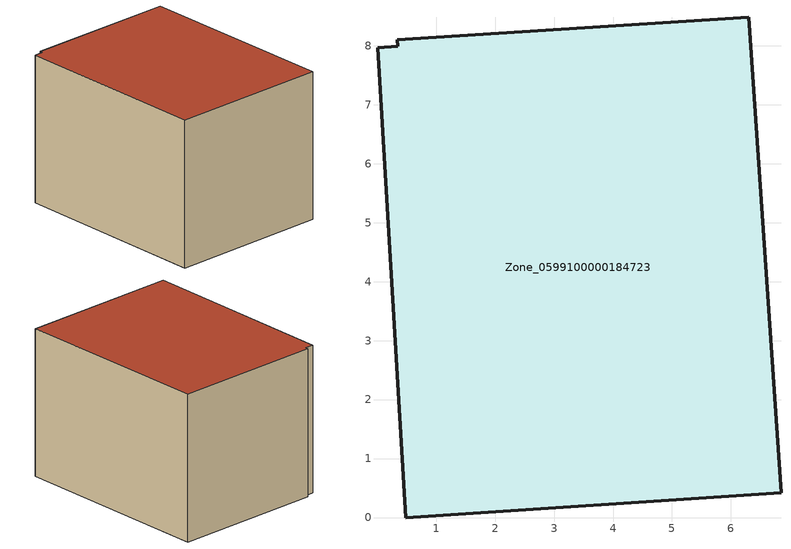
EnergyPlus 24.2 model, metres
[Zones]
Zone_0599100000184723
 floor ground (C_G): 6.85,0.42 0.49,0 0.01,7.97 0.35,7.99 0.34,8.1 6.3,8.48 z0
 wall outside (C_F): 6.85,0.42 6.3,8.48 0.34,8.1 0.35,7.99 0.01,7.97 0.49,0 6.85,0.42 z0:5.88
 roof outside (C_R): 0.49,0 6.85,0.42 6.3,8.48 0.34,8.1 0.35,7.99 0.01,7.97 z5.88
[BUILDING]
Pand.0599100000184723: North Axis=0; Terrain=City; Loads Convergence Tolerance Value=0.04; Temperature Convergence Tolerance Value=0.4; Solar Distribution=FullExterior; Maximum Number of Warmup Days=25; Minimum Number of Warmup Days=1
[Site:Location]
Rotterdam.The.Hague.AP_ZH_NLD Design_Conditions: Latitude=51.96; Longitude=4.45; Time Zone=1; Elevation=-4.5
[SITE:GROUNDTEMPERATURE:BUILDINGSURFACE]
18, 18, 18, 18, 18, 18, 18, 18, 18, 18, 18, 18
[MATERIAL] Thermal Absorptance=0.9; Solar Absorptance=0.7; Visible Absorptance=0.7
Name | Roughness | Thickness | Conductivity | Density | Specific Heat
G.TC.1946-1964 | MediumSmooth | 0.15 | 1 | 540 | 1210
F.TC.1946-1964 | Rough | 0.3 | 0.857143 | 1920 | 840
R.TC.1946-1964 | MediumRough | 0.2 | 0.235294 | 1500 | 1000
[CONSTRUCTION]
C_G: G.TC.1946-1964
C_F: F.TC.1946-1964
C_R: R.TC.1946-1964
[ZONE]
Zone_0599100000184723: Type=1; Multiplier=1; Ceiling Height=Autocalculate; Volume=Autocalculate; Floor Area=autocalculate; Part of Total Floor Area=Yes
[ZONEINFILTRATION:DESIGNFLOWRATE]
Infil_Zone_0599100000184723: Zone or ZoneList or Space or SpaceList=Zone_0599100000184723; Schedule=AlwaysOn; Design Flow Rate Calculation Method=Flow/Area; Flow Rate per Floor Area=0.003; Constant Term Coefficient=1; Temperature Term Coefficient=0; Velocity Term Coefficient=0; Velocity Squared Term Coefficient=0
[HVACTEMPLATE:ZONE:IDEALLOADSAIRSYSTEM]
Zone_0599100000184723: Maximum Heating Supply Air Temperature=50; Minimum Cooling Supply Air Temperature=13; Maximum Heating Supply Air Humidity Ratio=0.0156; Minimum Cooling Supply Air Humidity Ratio=0.0077; Heating Limit=NoLimit; Cooling Limit=NoLimit; Dehumidification Control Type=ConstantSensibleHeatRatio; Cooling Sensible Heat Ratio=0.7; Dehumidification Setpoint=60; Humidification Control Type=None; Humidification Setpoint=30; Outdoor Air Method=None; Outdoor Air Flow Rate per Person=0.00944; Outdoor Air Flow Rate per Zone Floor Area=0; Outdoor Air Flow Rate per Zone=0; Demand Controlled Ventilation Type=None; Outdoor Air Economizer Type=NoEconomizer; Heat Recovery Type=None; Sensible Heat Recovery Effectiveness=0.7; Latent Heat Recovery Effectiveness=0.65
[ZONECONTROL:THERMOSTAT]
ThermostatControl_Zone_0599100000184723: Zone or ZoneList=Zone_0599100000184723; Control Type Schedule=DualSetpointControlType; Control 1=Thermostat_Zone_0599100000184723; Temperature Difference Between Cutout And Setpoint=0
[THERMOSTATSETPOINT:DUALSETPOINT]
Thermostat_Zone_0599100000184723: Heating Setpoint Temperature Schedule=HeatingSetpoint_Zone_0599100000184723; Cooling Setpoint Temperature Schedule=CoolingSetpoint_Zone_0599100000184723
[SCHEDULE:COMPACT]
HeatingSetpoint_Zone_0599100000184723: Through: 12/31, For: AllDays, Until: 24:00, 21
CoolingSetpoint_Zone_0599100000184723: Through: 12/31, For: AllDays, Until: 24:00, 24
DualSetpointControlType: Through: 12/31, For: AllDays, Until: 24:00, 4
AlwaysOn: Through: 12/31, For: AllDays, Until: 24:00, 1
